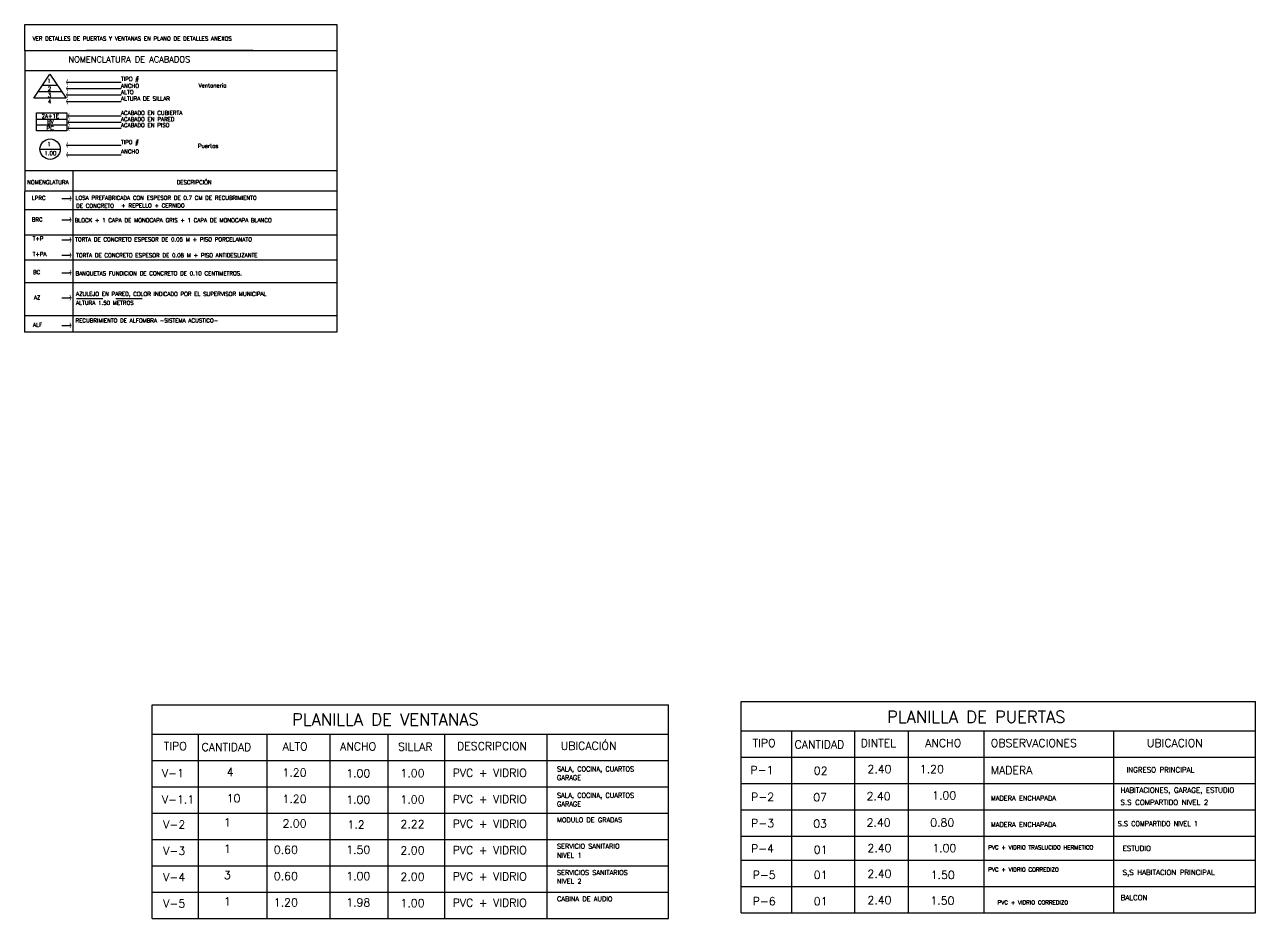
# Model space of a CAD drawing. Header units: inches. Extents: x -370 to 18, y -197 to 199.
# Drawn here: x -257.92 to -246.23, y 52.6 to 61.09 of the extents above; entities that cross this region are included whole.
import ezdxf
from ezdxf.enums import TextEntityAlignment as Align

# ---------------------------------------------------------------- set-up
doc = ezdxf.new("R2010")
doc.units = ezdxf.units.IN
doc.header["$MEASUREMENT"] = 0
doc.linetypes.add('RAYITAS', pattern=[0.375, 0.25, -0.125])
for name, color, linetype in [('ACABAD_LOCALS', 1, 'Continuous'), ('CVL_CUADCON_TIT', 1, 'Continuous'), ('NOT', 1, 'Continuous'), ('PUERTA', 1, 'Continuous'), ('SYMB', 1, 'Continuous'), ('TEXT', 2, 'Continuous'), ('TEXTS', 1, 'Continuous')]:
    doc.layers.add(name, color=color, linetype=linetype)
doc.styles.add('NT_25', font='romans.shx', dxfattribs={"height": 0.0509})
doc.styles.add('NT_75', font='romans.shx', dxfattribs={"height": 0.152})

# ---------------------------------------------------------------- blocks, each defined once
blk = doc.blocks.new('FE2')
at = {"layer": 'NOT'}
blk.add_line((0, -0.04), (0, -0.12), dxfattribs=at)
at = {"layer": 'NOT', "color": 1}
for points in [[(-0.16, -0.12), (0, -0.04), (-0.16, -0.08), (0, 0)], [(0.16, -0.12), (0, -0.04), (0.16, -0.08), (0, 0)]]:
    blk.add_solid(points, dxfattribs=at)

msp = doc.modelspace()

# ---------------------------------------------------------------- linework, layer by layer
at = {"color": 5}
msp.add_line((-257.92249, 59.70153), (-254.95653, 59.70153), dxfattribs=at)
at = {"color": 4}
msp.add_line((-257.46384, 59.69976), (-257.46384, 58.16618), dxfattribs=at)
at = {"color": 6, "linetype": 'RAYITAS'}
msp.add_line((-257.43093, 58.48459), (-256.77222, 58.48459), dxfattribs=at)
at = {"layer": 'ACABAD_LOCALS', "color": 4}
for p, q in [((-254.95635, 61.08606), (-254.95674, 58.16585)), ((-257.92166, 60.84191), (-257.92298, 58.16624)), ((-257.92166, 60.64986), (-254.95641, 60.64946)), ((-254.95679, 58.16585), (-257.92324, 58.16624))]:
    msp.add_line(p, q, dxfattribs=at)
at = {"layer": 'ACABAD_LOCALS', "color": 4, "linetype": 'Continuous'}
msp.add_line((-257.92166, 60.84191), (-254.95638, 60.84151), dxfattribs=at)
at = {"layer": 'ACABAD_LOCALS', "color": 1}
for p, q in [((-257.57035, 60.44865), (-257.79433, 60.44865)), ((-257.61041, 60.50856), (-257.75428, 60.50856)), ((-257.80942, 60.19022), (-257.52305, 60.19022)), ((-257.80942, 60.13425), (-257.52305, 60.13425)), ((-257.77773, 59.90382), (-257.58428, 59.90382)), ((-254.95752, 59.32627), (-257.92266, 59.32666)), ((-254.95766, 59.08776), (-257.9228, 59.08815)), ((-254.95783, 58.8508), (-257.92297, 58.8512)), ((-254.95783, 58.63341), (-257.92297, 58.6338)), ((-254.95783, 58.32109), (-257.92297, 58.32149)), ((-254.95784, 58.16585), (-257.92298, 58.16624))]:
    msp.add_line(p, q, dxfattribs=at)
at = {"layer": 'ACABAD_LOCALS'}
for p, q in [((-257.51061, 60.54034), (-257.48269, 60.54043)), ((-257.51061, 60.4796), (-257.48269, 60.47968)), ((-257.48269, 60.54043), (-257.0075, 60.54043)), ((-257.48269, 60.47968), (-257.0075, 60.47968)), ((-257.06075, 60.54043), (-257.06075, 60.54043)), ((-257.03123, 60.47968), (-257.03123, 60.47968)), ((-257.51061, 60.4189), (-257.48269, 60.41899)), ((-257.51061, 60.35513), (-257.48269, 60.35522)), ((-257.48269, 60.35522), (-257.0075, 60.35522)), ((-257.02812, 60.35522), (-257.02812, 60.35522)), ((-256.99859, 60.41899), (-256.99859, 60.41899)), ((-257.15695, 60.2178), (-257.15695, 60.2178)), ((-257.15539, 60.16001), (-257.15539, 60.16001)), ((-257.15229, 60.10376), (-257.15229, 60.10376)), ((-257.51061, 59.94234), (-257.48269, 59.94243)), ((-257.51061, 59.85151), (-257.48269, 59.85159)), ((-257.21064, 59.85159), (-257.21064, 59.85159)), ((-257.20753, 59.94243), (-257.20753, 59.94243)), ((-257.56888, 59.43645), (-257.49535, 59.43645)), ((-257.54191, 59.41614), (-257.54191, 59.41614)), ((-257.57003, 59.23357), (-257.49651, 59.23357)), ((-257.56957, 59.04328), (-257.49605, 59.04328)), ((-257.56957, 58.89616), (-257.49605, 58.89616)), ((-257.56957, 58.73096), (-257.49605, 58.73096)), ((-257.57002, 58.49292), (-257.49649, 58.49292)), ((-257.56964, 58.22955), (-257.49612, 58.22955))]:
    msp.add_line(p, q, dxfattribs=at)
at = {"layer": 'ACABAD_LOCALS', "color": 5}
msp.add_line((-254.95652, 59.50623), (-257.92166, 59.50663), dxfattribs=at)
at = {"layer": 'ACABAD_LOCALS', "color": 2}
for p, q in [((-250.63504, 52.65129), (-250.63504, 54.37946)), ((-250.03855, 53.62946), (-250.03855, 54.37946)), ((-250.03855, 52.65129), (-250.03855, 54.37946)), ((-249.52784, 52.65129), (-249.52784, 54.37946)), ((-248.81119, 52.65129), (-248.81119, 54.37946)), ((-256.27153, 52.60002), (-256.27153, 54.35002)), ((-254.46892, 52.60002), (-254.46892, 54.35002)), ((-253.9322, 52.60002), (-253.9322, 54.35002))]:
    msp.add_line(p, q, dxfattribs=at)
at = {"layer": 'ACABAD_LOCALS', "color": 1}
for points in [[(-257.68234, 60.61617), (-257.52908, 60.38692), (-257.8356, 60.38692), (-257.68234, 60.61617)], [(-257.80942, 60.07827), (-257.80942, 60.24789), (-257.52305, 60.24789), (-257.52305, 60.07827)]]:
    msp.add_lwpolyline(points, close=True, dxfattribs=at)
msp.add_circle((-257.681, 59.90382), 0.09672, dxfattribs=at)
at = {"layer": 'CVL_CUADCON_TIT', "color": 2}
msp.add_line((-247.58181, 54.37946), (-247.58181, 52.65129), dxfattribs=at)
at = {"layer": 'SYMB', "color": 4}
for p, q in [((-257.92166, 61.08643), (-256.49823, 61.08643)), ((-257.92166, 60.84191), (-257.92166, 61.08643)), ((-257.92166, 61.08643), (-254.95635, 61.08604)), ((-257.92166, 60.84191), (-255.75109, 60.84191)), ((-257.92166, 60.84191), (-255.75109, 60.84191)), ((-255.75109, 60.84191), (-257.3396, 60.84191)), ((-256.71061, 54.62846), (-251.80863, 54.62846)), ((-256.71061, 52.60002), (-256.71061, 54.62846)), ((-251.80863, 52.60002), (-251.80863, 54.62846)), ((-251.11867, 52.65129), (-251.11867, 54.65791)), ((-251.11867, 54.65791), (-246.23389, 54.65791)), ((-246.23389, 52.65129), (-246.23389, 54.65791)), ((-251.11867, 54.37946), (-246.23389, 54.37946)), ((-251.11867, 52.65129), (-251.11867, 54.3689)), ((-256.71061, 54.35002), (-251.80863, 54.35002)), ((-251.11867, 52.65129), (-246.23389, 52.65129)), ((-256.71061, 52.60002), (-251.80863, 52.60002))]:
    msp.add_line(p, q, dxfattribs=at)
at = {"layer": 'SYMB', "color": 2}
for p, q in [((-255.62008, 52.60002), (-255.62008, 54.35002)), ((-255.02141, 52.60002), (-255.02141, 54.35002)), ((-254.46892, 52.60002), (-254.46892, 54.35002)), ((-252.96167, 52.60002), (-252.96167, 54.35002)), ((-251.11867, 54.12946), (-246.23389, 54.12946)), ((-256.71061, 54.10002), (-251.80863, 54.10002)), ((-256.71061, 53.85002), (-251.80863, 53.85002)), ((-251.11867, 53.87946), (-246.23389, 53.87946)), ((-256.71061, 53.60002), (-251.80863, 53.60002)), ((-251.11867, 53.62946), (-246.23389, 53.62946)), ((-256.71061, 53.35002), (-251.80863, 53.35002)), ((-251.11867, 53.37946), (-246.23389, 53.37946)), ((-256.71061, 53.10002), (-251.80863, 53.10002)), ((-251.11867, 53.15129), (-246.23389, 53.15129)), ((-256.71061, 52.85002), (-251.80863, 52.85002)), ((-251.11867, 52.90129), (-246.23389, 52.90129)), ((-251.11867, 52.65129), (-246.23389, 52.65129))]:
    msp.add_line(p, q, dxfattribs=at)
at = {"layer": 'TEXT', "color": 1, "linetype": 'Continuous'}
for p, q in [((-257.48269, 60.41899), (-257.0075, 60.41899)), ((-257.49538, 60.21969), (-257.0075, 60.21969)), ((-257.49555, 60.1021), (-257.0075, 60.1021)), ((-257.49538, 60.15898), (-257.0075, 60.15898)), ((-257.48269, 59.94243), (-257.0075, 59.94243)), ((-257.48241, 59.85159), (-257.0075, 59.85159))]:
    msp.add_line(p, q, dxfattribs=at)

# ---------------------------------------------------------------- block references
at = {"extrusion": (0, 0, -1), "xscale": 0.1582031250000039, "yscale": 0.1582031250000039, "zscale": -0.158203125}
for p, rotation in [((257.52961, 60.5404), 270.17052397932), ((257.52961, 60.47965), 270.17052397932), ((257.52961, 60.41896), 270.17052397932), ((257.52941, 60.35519), 270.17052397932), ((257.51439, 60.21975), 270.17052397932), ((257.51439, 60.15903), 270.17052397932), ((257.51439, 60.10215), 270.17052397932), ((257.52961, 59.9424), 270.17052397932), ((257.52933, 59.85156), 270.17052397932), ((257.47635, 59.4364), 90.17052397931994), ((257.4775, 59.23352), 90.17052397931994), ((257.47704, 59.04322), 90.17052397931994), ((257.47704, 58.8961), 90.17052397931994), ((257.47704, 58.73091), 90.17052397931994), ((257.47749, 58.49286), 90.17052397931994), ((257.47711, 58.22949), 90.17052397931994)]:
    msp.add_blockref('FE2', p, dxfattribs=dict(at, rotation=rotation))

# ---------------------------------------------------------------- texts
at = {"layer": 'PUERTA', "color": 1, "style": 'NT_25'}
for s, p in [('PVC + VIDRIO TRASLUCIDO HERMETICO', (-248.77136, 53.25436)), ('PVC + VIDRIO CORREDIZO', (-248.77136, 53.04434)), ('PVC + VIDRIO CORREDIZO', (-248.68221, 52.73195))]:
    msp.add_text(s, height=0.0384132, dxfattribs=at).set_placement(p)
at = {"layer": 'TEXTS', "color": 2, "style": 'NT_75'}
for s, p in [('VER DETALLES DE PUERTAS Y VENTANAS EN PLANO DE DETALLES ANEXOS ', (-257.84786, 60.93465)), ('TIPO #', (-257.0071, 60.55123)), ('ALTO', (-257.00723, 60.42668)), ('ANCHO', (-257.00708, 60.48583)), ('Ventaneria', (-256.27119, 60.49043)), ('ALTURA DE SILLAR', (-257.00751, 60.36447)), ('2A+1E', (-257.7622, 60.19976)), ('ACABADO EN CUBIERTA', (-257.00822, 60.22861)), ('ACABADO EN PARED', (-257.00789, 60.16926)), ('PC', (-257.71484, 60.08582)), ('BV', (-257.70976, 60.14349)), ('ACABADO EN PISO', (-257.00863, 60.11302)), ('TIPO #', (-257.00776, 59.95168)), ('ANCHO', (-257.00687, 59.8624)), ('Puertas', (-256.27716, 59.91505)), ('DESCRIPCIÓN', (-256.47898, 59.5702)), ('NOMENGLATURA', (-257.8994, 59.5702)), ('LPRC', (-257.85466, 59.42199)), ('LOSA PREFABRICADA CON ESPESOR DE 0.7 CM DE RECUBRIMIENTO  ', (-257.4393, 59.42255)), ('DE CONCRETO', (-257.43335, 59.34714)), ('+ REPELLO + CERNIDO ', (-257.00597, 59.34947)), ('BRC', (-257.85485, 59.2165)), ('BLOCK + 1 CAPA DE MONOCAPA GRIS + 1 CAPA DE MONOCAPA BLANCO ', (-257.44753, 59.20983)), ('T+P', (-257.84695, 59.03582)), ('TORTA DE CONCRETO ESPESOR DE 0.05 M + PISO PORCELANATO', (-257.44335, 59.02784)), ('T+PA', (-257.84695, 58.8887)), ('TORTA DE CONCRETO ESPESOR DE 0.08 M + PISO ANTIDESLIZANTE ', (-257.43387, 58.87698)), ('BC', (-257.843, 58.71753)), ('BANQUETAS FUNDICION DE CONCRETO DE 0.10 CENTIMETROS. ', (-257.43964, 58.70551)), ('AZ', (-257.83455, 58.47669)), ('ALTURA 1.50 METROS ', (-257.43436, 58.42588)), ('AZULEJO EN PARED, COLOR INDICADO POR EL SUPERVISOR MUNICIPAL  ', (-257.43435, 58.50973)), ('ALF', (-257.84307, 58.21612)), ('RECUBRIMIENTO DE ALFOMBRA -SISTEMA ACUSTICO-', (-257.43971, 58.25798))]:
    msp.add_text(s, height=0.038, dxfattribs=at).set_placement(p)
at = {"layer": 'TEXTS', "color": 3, "style": 'NT_75'}
msp.add_text('NOMENCLATURA DE ACABADOS', height=0.057, dxfattribs=at).set_placement((-257.50682, 60.72825))
at = {"layer": 'TEXTS', "color": 6, "style": 'NT_75'}
for s, p in [('PLANILLA DE VENTANAS ', (-255.38398, 54.43209)), ('PLANILLA DE PUERTAS ', (-249.73283, 54.45662))]:
    msp.add_text(s, height=0.114, dxfattribs=at).set_placement(p)
at = {"layer": 'TEXTS', "color": 4, "style": 'NT_75'}
for s, p in [('TIPO', (-256.60105, 54.19766)), ('CANTIDAD', (-256.24206, 54.18903)), ('ALTO ', (-255.47283, 54.19497)), ('ANCHO', (-254.92655, 54.19497)), ('SILLAR', (-254.37715, 54.19228)), ('DESCRIPCION', (-253.81593, 54.19766)), ('UBICACIÓN', (-252.83217, 54.20018)), ('TIPO', (-251.00911, 54.2271)), ('CANTIDAD', (-250.61027, 54.21341)), ('DINTEL', (-249.98207, 54.2271)), ('ANCHO', (-249.36986, 54.2271)), ('OBSERVACIONES', (-248.74708, 54.2271)), ('UBICACION ', (-247.26484, 54.2271))]:
    msp.add_text(s, height=0.076, dxfattribs=at).set_placement(p)
at = {"layer": 'TEXTS', "color": 1, "style": 'NT_75'}
for s, height, p in [('V-1', 0.076, (-256.61891, 53.94129)), ('4', 0.076, (-256.00364, 53.9519)), ('1.20', 0.076, (-255.47342, 53.94637)), ('1.00', 0.076, (-254.86863, 53.93889)), ('1.00', 0.076, (-254.35332, 53.94078)), ('PVC + VIDRIO', 0.076, (-253.85753, 53.9434)), ('SALA, COCINA, CUARTOS', 0.0453098, (-252.86672, 53.9955)), ('P-1', 0.076, (-251.02959, 53.97073)), ('02', 0.076, (-250.42799, 53.96443)), ('2.40', 0.076, (-249.91842, 53.97975)), ('1.20', 0.076, (-249.42081, 53.97975)), ('MADERA', 0.076, (-248.74623, 53.96847)), ('INGRESO PRINCIPAL', 0.0491342, (-247.45773, 53.98586)), ('GARAGE', 0.04531, (-252.86741, 53.91331)), ('10', 0.076, (-256.00364, 53.7019)), ('1.20', 0.076, (-255.47342, 53.69637)), ('SALA, COCINA, CUARTOS', 0.0453098, (-252.86672, 53.7455)), ('P-2', 0.076, (-251.02323, 53.71542)), ('07', 0.076, (-250.43271, 53.71159)), ('2.40', 0.076, (-249.92626, 53.72183)), ('1.00', 0.076, (-249.30385, 53.72901)), ('HABITACIONES, GARAGE, ESTUDIO', 0.0491342, (-247.51476, 53.79301)), ('V-1.1', 0.076, (-256.61891, 53.69129)), ('1.00', 0.076, (-254.86863, 53.68889)), ('1.00', 0.076, (-254.35332, 53.69078)), ('PVC + VIDRIO', 0.076, (-253.85753, 53.6934)), ('GARAGE', 0.04531, (-252.86741, 53.66331)), ('MADERA ENCHAPADA', 0.0456, (-248.74623, 53.71847)), ('S.S COMPARTIDO NIVEL 2', 0.0491342, (-247.51476, 53.67714)), ('1', 0.076, (-256.03049, 53.47361)), ('2.00', 0.076, (-255.47342, 53.46311)), ('MODULO DE GRADAS', 0.0453098, (-252.86672, 53.51224)), ('P-3', 0.076, (-251.02323, 53.46542)), ('03', 0.076, (-250.43271, 53.46159)), ('2.40', 0.076, (-249.92626, 53.47183)), ('0.80', 0.076, (-249.32216, 53.47183)), ('V-2', 0.076, (-256.60662, 53.45271)), ('1.2', 0.076, (-254.85644, 53.45191)), ('2.22', 0.076, (-254.35332, 53.45752)), ('PVC + VIDRIO', 0.076, (-253.85753, 53.46013)), ('MADERA ENCHAPADA', 0.0456, (-248.74623, 53.46802)), ('S.S COMPARTIDO NIVEL 1', 0.0448574, (-247.54019, 53.47679)), ('SERVICIO SANITARIO', 0.0453098, (-252.86672, 53.26224)), ('2.40', 0.076, (-249.91842, 53.22975)), ('1.00', 0.076, (-249.30249, 53.22975)), ('V-3', 0.076, (-256.60662, 53.20271)), ('1', 0.076, (-256.03049, 53.22361)), ('0.60', 0.076, (-255.55618, 53.21311)), ('1.50', 0.076, (-254.86849, 53.21311)), ('2.00', 0.076, (-254.35332, 53.20752)), ('PVC + VIDRIO', 0.076, (-253.85753, 53.21013)), ('NIVEL 1', 0.04531, (-252.86672, 53.17633)), ('P-4', 0.076, (-251.02467, 53.225)), ('01', 0.076, (-250.42799, 53.21443)), ('ESTUDIO', 0.049134, (-247.4952, 53.24042)), ('V-4', 0.076, (-256.60662, 52.95271)), ('3', 0.076, (-256.03049, 52.97361)), ('0.60', 0.076, (-255.55618, 52.96311)), ('1.00', 0.076, (-254.86849, 52.96311)), ('2.00', 0.076, (-254.35332, 52.95752)), ('PVC + VIDRIO', 0.076, (-253.85753, 52.96013)), ('SERVICIOS SANITARIOS', 0.0453098, (-252.86672, 53.01224)), ('NIVEL 2', 0.04531, (-252.86741, 52.93005)), ('P-5', 0.076, (-251.00799, 52.97548)), ('01', 0.076, (-250.42799, 52.9748)), ('2.40', 0.076, (-249.91842, 52.98559)), ('1.50', 0.076, (-249.31713, 52.97406)), ('S,S HABITACION PRINCIPAL', 0.0491342, (-247.4952, 53.01224)), ('V-5', 0.076, (-256.60662, 52.70271)), ('1', 0.076, (-256.03049, 52.72361)), ('1.20', 0.076, (-255.55618, 52.71311)), ('1.98', 0.076, (-254.86849, 52.71311)), ('1.00', 0.076, (-254.35332, 52.70752)), ('PVC + VIDRIO', 0.076, (-253.85753, 52.71013)), ('CABINA DE AUDIO', 0.0453098, (-252.86672, 52.76224)), ('P-6', 0.076, (-251.00799, 52.72548)), ('01', 0.076, (-250.42799, 52.7248)), ('2.40', 0.076, (-249.91842, 52.73559)), ('1.50', 0.076, (-249.32058, 52.73058)), ('BALCON', 0.049134, (-247.51313, 52.77265))]:
    msp.add_text(s, height=height, dxfattribs=at).set_placement(p)
at = {"layer": 'TEXTS', "color": 4, "style": 'NT_75'}
for tag, text, p in [('1', 'XX', (-257.69047, 60.55415)), ('2', 'XX', (-257.6868, 60.47809)), ('3', 'X', (-257.6868, 60.41539)), ('4', 'X', (-257.68621, 60.35609)), ('1', 'X', (-257.69011, 59.95214)), ('1.00', 'XX', (-257.67842, 59.86529))]:
    msp.add_attdef(tag, text=text, height=0.038, dxfattribs=at).set_placement(p, align=Align.MIDDLE)

doc.saveas('drawing.dxf')
